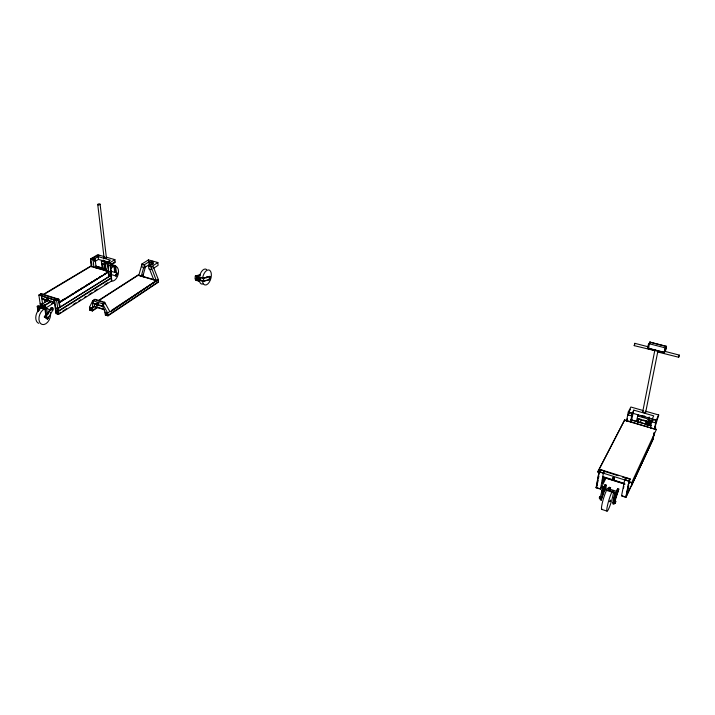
<?xml version="1.0" encoding="UTF-8"?>
<svg xmlns="http://www.w3.org/2000/svg" width="715" height="715" viewBox="0 0 715 715"><rect width="100%" height="100%" fill="white"/><g stroke="black" fill="none" stroke-linecap="round" stroke-linejoin="round"><path stroke-width="1.07" d="M616.822 491.554L617.42 489.56M196.589 280.271L196.169 279.163L197.76 278.501L197.608 280.003L197.501 278.43M196.151 280.057L196.312 279.395M206.501 277.786L206.796 276.893L207.368 277M609.672 487.871L609.251 487.201L608.814 488.542M50.837 309.3L51.123 308.514M195.016 279.029L195.32 276.026L200.093 274.712M200.558 274.935L196.393 276.088L203.489 278.09L209.683 276.339L210.326 276.517L210.013 279.502L203.391 281.406L200.486 280.575L198.69 281.093L196.107 280.352L196.419 277.349L198.216 276.848L195.32 276.026M198.69 281.093L199.002 278.072L200.799 277.572L203.703 278.394L210.326 276.517M200.486 280.575L200.799 277.572M203.391 281.406L203.703 278.394M604.13 487.353L604.774 485.843M610.458 500.098L609.841 501.814L610.279 500.849M617.76 489.23L617.769 488.515L616.08 492.867M41.068 306.038L41.193 307.584M41.926 306.199C43.535 306.744 39.781 305.913 42.444 305.716M47.235 299.817L46.377 299.656M46.627 299.737L46.779 299.46M47.181 299.8L46.931 299.943M608.653 488.926L608.84 488.417M609.243 488.676L609.716 487.344L608.858 490.24L609.278 487.55L609.698 487.693M609.779 488.846L609.966 488.211M610.235 487.862L609.824 490.553L610.252 487.523L609.877 488.461M610.047 489.373L610.235 488.863M610.208 488.989L610.396 488.354M96.239 304.241L96.686 303.634L96.757 304.483M96.534 304.063L97.177 305.082M96.534 304.358L98.107 303.017L98.277 304.474L96.793 304.956M96.999 303.884C98.759 304.849 95.131 304.581 98.107 303.017M196.759 279.163C196.991 280.611 196.625 278.475 196.071 279.565M599.849 472.785L597.803 471.694L624.678 419.902L656.433 429.59M606.106 477.861L600.475 489.14L596.104 487.728L598.357 475.189L599.376 473.214M596.31 487.791L599.179 471.882L600.385 469.549L630.103 478.898L628.297 484.681L629.915 481.767M597.74 482.402L598.124 480.274M598.509 478.156L598.893 476.038M600.082 471.23L600.385 469.549M600.26 471.989L600.645 469.871L604.112 470.962L603.719 473.08M600.475 489.14L603.389 473.214L604.586 470.872M602.361 480.498L602.745 478.38M603.353 477.602L602.28 483.447L605.283 477.504M604.881 489.632L601.27 500.151L600.216 499.803L600.028 498.471L602.799 486.915L616.67 491.366L615.204 498.954L614.131 498.605L614.507 496.684M601.994 491.232L602.799 486.915M601.27 500.151L603.102 489.283L614.855 493.073L612.773 502.627L612.916 503.959L613.979 504.307L616.67 491.366M603.523 489.06L602.459 494.816L606.141 484.797L605.605 487.532M609.806 488.729L609.395 490.41L609.975 489.221M613.139 477.182L612.219 479.944L613.559 477.316C611.495 483.885 613.676 476.619 612.844 479.229M597.731 472.115L624.678 419.902M613.488 478.791L613.175 480.248L614.516 477.62L613.631 480.391L613.917 478.925M626.581 420.912L628.288 411.992L630.862 407.023L643.178 410.544M627.001 421.001L627.421 418.847L626.403 420.822M627.055 420.929L627.466 418.749M628.235 414.977L628.7 412.537L631.676 413.395L631.202 415.835L628.235 414.977L629.522 412.492M614.873 494.753L615.249 492.832M630.523 422.065L632.248 413.127L633.785 410.133L653.716 415.844L652.259 418.892L650.409 427.865M604.997 485.628L605.087 484.457L603.701 487.782M631.13 422.199L633.785 410.133M648.344 344.88L647.62 348.571L664.271 352.915L665.719 350.073L666.487 346.373L649.864 342.083L648.344 344.88L650.069 342.136L649.703 343.861L665.888 348.044M648.55 344.934L647.897 348.276L664.128 352.504L664.825 349.152L666.273 346.319L665.549 349.841M636.413 421.287L638.129 414.575M649.497 343.924L649.864 342.083M637.324 421.957L638.146 418.516L641.856 419.589M637.816 422.538L638.575 418.668M623.471 488.363L623.891 486.236M625.285 479.917L625.652 478.058L622.47 477.057M625.67 480.006L626.09 477.879L629.62 478.987L628.986 482.187M637.798 421.814L638.424 418.632M638.066 421.913L638.701 418.722M642.687 411.885L654.913 349.867M625.813 477.549L624.678 479.926L621.523 495.924L625.777 497.291L628.977 481.284L630.103 478.898M628.512 484.752L625.991 497.363L653.108 439.01M627.77 490.562L628.744 485.664M645.663 412.323L657.782 351.682M634.786 344.165L634.831 343.325L634.214 345.649L654.976 350.645M628.44 481.821L631.613 482.822L628.521 481.392M646.029 424.487L646.619 421.555L637.896 419.026M646.887 425.443L649.175 416.97L647.477 425.345M648.568 424.951L649.22 421.752M649.041 423.977L649.479 421.841M664.271 352.915L665.03 349.206L666.487 346.373M649.533 425.345L650.847 420.25L647.969 419.419M649.783 425.425L650.847 420.25M652.169 421.904L652.679 419.446L655.709 420.322L655.199 422.78L652.169 421.904L653.385 419.365M658.703 414.977L656.299 420.054L654.422 429.036L658.703 414.977L645.27 411.143M654.377 432.968L653.072 439.171L631.229 486.182L653.099 438.947M653.126 437.812L654.252 432.396M654.457 432.45L652.867 439.055M655.137 429.206L655.387 426.98M655.217 428.946L655.637 426.935L654.654 429.027M609.269 488.56L608.429 490.106L609.019 488.908M612.415 479.095L612.532 478.701M104.488 302.659L102.71 303.812L92.727 300.657L92.414 310.954L89.84 310.149L89.491 307.28L92.727 300.657L94.898 299.263L104.649 302.275L109.797 311.552L107.652 312.982L105.034 312.16L102.826 306.583L102.495 303.678L104.649 302.275L104.873 304.206M94.836 303.964L94.228 306.69L92.065 308.085L89.491 307.28M617.411 490.132L616.884 491.589M657.782 350.815L657.63 351.959L678.696 357.25L679.25 355.096L664.548 351.253M609.055 488.184L608.957 488.023M609.484 488.327L609.386 488.157M613.407 479.273L613.354 479.738L613.533 478.889M613.836 479.408L613.774 479.872L613.962 479.023M43.329 306.449C42.82 308.514 45.501 306.494 43.981 305.841M143.349 276.839L143.179 274.998L145.637 266.248L146.378 266.454M599.706 497.408C600.475 494.405 598.571 499.32 599.528 497.908M138.755 275.525L141.749 264.997M609.752 488.649L609.913 488.113M612.791 479.148L613.559 477.316M610.172 488.783L610.342 488.256M115.616 275.901L116.223 276.079L117.117 273.13L116.366 272.898L115.616 265.757L111.254 264.496M617.215 491.259L617.385 490.731M610.306 488.595L610.673 487.657L610.199 488.041M613.443 479.13L614.096 477.486M613.872 479.273L614.516 477.62M46.421 299.505L46.573 300.532L47.619 299.889M41.425 305.984L41.506 307.691M615.204 498.954L618.832 488.854L614.972 501.376M614.131 498.605L614.668 497.032M657.934 351.351L657.63 351.959M634.527 345.05L634.214 345.649M664.172 352.325L665.951 347.892M649.756 343.709L647.933 348.098L664.378 352.379M631.613 482.822L656.513 429.188M625.777 497.291L630.612 486.897M629.62 478.987L628.7 480.954L625.16 479.837L626.09 477.879M655.199 422.78L655.995 421.081M604.112 470.962L603.12 472.883L599.653 471.793L600.645 469.871M596.104 487.728L597.517 484.958M629.129 411.706L630.416 409.23M96.57 303.955L97.043 303.83L96.945 304.939M46.663 299.639L47.977 298.62L48.441 300.157L42.382 303.982L40.317 303.321L40.675 305.689L42.56 304.536M46.976 299.737L48.227 298.7M38.556 311.114L37.966 307.244L44.956 309.488L45.957 316.289L45.268 317.487L47.565 319.221L52.874 310.051A1.662 1.081 -70.4 0 0 52.865 307.87A1.662 1.081 -70.4 0 0 51.23 308.496L50.595 308.299L46.949 314.582L47.583 314.788L51.23 308.496M47.565 319.221L45.903 317.692L46.591 316.495L45.483 308.969L37.225 306.315L38.038 311.669M42.525 307.968L43.633 306.065A1.653 1.081 -70.3 0 1 45.277 305.439A1.653 1.081 -70.3 0 1 45.295 307.62L44.661 307.414A1.653 1.081 -70.3 0 0 44.848 307.03M110.459 272.451C112.684 271.307 109.315 275.114 110.682 275.606M197.76 278.501L196.169 279.163M96.355 303.786L97.517 302.838L97.687 304.286L96.203 304.769M41.72 306.02L42.212 305.537M679.25 355.096L678.58 357.42M45.108 317.12C43.392 318.238 44.813 314.377 45.402 316.343M97.517 302.838L96.087 303.75L96.588 304.894M111.236 264.273L110.718 264.3M47.145 300.711L46.52 299.379L47.655 298.521L46.171 299.424L46.707 300.577M107.715 315.53L107.447 313.161L105.293 312.482L105.57 314.859L107.715 315.53L158.23 281.817L158.042 279.538M105.034 312.16L105.364 315.038L107.974 315.86L158.471 282.121L158.247 279.359L153.153 266.454L151.222 267.696L151.392 269.68L148.854 268.956L148.613 266.15L153.439 263.057L149.024 261.815L144.189 264.899L141.668 264.175L141.928 266.981L144.439 267.696L149.265 264.604L151.026 265.104M111.62 310.337L126.215 300.64M126.77 300.327L132.606 296.394M133.204 296.046L138.996 292.149M139.64 291.765L158.247 279.359M156.889 280.495L110.494 311.651L156.889 280.495L138.049 275.034L98.402 300.541M105.364 315.038L107.402 313.635M94.657 306.467L91.869 308.272L89.75 307.602L90.036 309.961L92.155 310.632L97.723 307.012M92.414 310.954L97.973 307.334M143.179 274.998L141.248 276.249L143.697 267.481L145.637 266.248M153.314 268.429L158.104 265.337L157.872 262.539L148.443 259.894L141.668 264.175M98.277 304.474L97.052 304.983M141.123 276.383L142.982 275.177L143.116 276.687M89.84 310.149L92.825 308.156M98.438 300.827L138.075 275.311L156.916 280.772M148.613 266.15L151.151 266.874L157.872 262.539M58.192 313.957L57.888 311.803L55.985 311.186L56.288 313.349L58.192 313.957L60.998 312.196M62.866 311.016L66.611 308.657M73.153 304.536L75.951 302.767M78.757 301.006L80.625 299.826M84.37 297.467L86.238 296.296M89.044 294.526L91.842 292.757M94.648 290.996L97.455 289.226M104.926 284.516L107.733 282.747M58.567 314.421L56.36 298.459L54.081 299.853L56.02 313.599L58.567 314.421L111.817 280.834L109.86 262.709L98.438 259.42L95.381 261.243M111.218 275.293L57.566 308.835L55.466 308.165L55.806 310.542L57.897 311.213L111.272 277.76L111.031 275.472M111.522 278.064L58.156 311.543L55.618 310.721L58.621 308.782M56.288 313.349L58.156 312.169M102.79 268.214L102.272 263.88L104.31 264.014M107.429 262.235L105.9 263.165L107.768 263.701L109.297 262.771L107.429 262.235L109.073 276.517L59.89 307.2L59.184 302.132L63.867 299.236M71.33 294.625L73.198 293.472M75.987 291.756L78.775 290.031M80.634 288.878L82.493 287.725M85.291 286L88.079 284.284M89.938 283.131L92.727 281.406M94.586 280.253L97.383 278.528M99.242 277.384L102.031 275.659M103.889 274.506L107.616 272.209M59.211 302.275L96.328 279.297M98.223 278.126L102.022 275.776M103.925 274.605L107.715 272.254M109.198 271.494L59.997 302.222L109.198 271.494L90.76 266.096L41.363 295.572L39.477 294.982L41.193 293.945L43.088 294.544M102.218 268.295L101.369 261.279L103.389 260.037M51.543 303.866L53.428 302.704M45.206 308.442L54.099 302.811M45.483 308.969L46.627 308.263L47.583 314.788M110.271 265.104L114.641 266.364L115.616 265.757M54.313 299.987L54.653 302.382L41.979 298.37L41.631 295.983L54.313 299.987L56.19 298.834L56.413 300.434M58.487 299.308L56.61 300.461L54.501 299.8L55.636 307.781L57.727 308.451L59.595 307.289L58.487 299.308L56.378 298.647L54.501 299.8M60.015 307.236L58.916 299.263L56.637 300.657L38.869 295.054L40.487 305.868L42.382 304.715M110.655 264.568L114.856 261.994M43.678 305.77L51.239 301.149M42.989 306.672L51.48 301.48M110.164 265.524L115.204 262.432L114.909 259.634L106.294 257.177M37.225 306.315L38.378 305.618L41.148 306.512M47.869 299.969L46.457 300.497M114.909 259.634L107.822 263.951L105.337 263.227L106.267 271.629M105.337 263.227L110.423 260.153L98.125 256.622L93.004 259.67L90.555 258.955L91.457 266.632M44.223 300.479L46.225 299.379M109.198 276.553L107.724 262.432L109.413 261.413M43.687 294.473L41.39 295.849L42.846 305.68M42.927 295.072L90.787 266.373L109.225 271.772M38.869 295.054L41.166 293.677L58.916 299.263M93.853 266.981L92.959 258.178L97.213 255.666M94.496 258.508L92.95 259.429L91.118 258.893L92.655 257.981L94.496 258.508L94.863 261.699M90.555 258.955L97.714 254.728L104.247 256.587M96.829 304.456L96.257 304.188M96.471 304.805L97.687 304.286M47.172 300.666L48.441 300.157M47.583 300.675L47.029 300.675M209.075 278.323L209.951 278.072M196.107 280.352L197.903 279.851M198.841 279.583L200.638 279.073M41.792 305.341L41.086 305.457L40.782 306.494M51.131 309.854L51.918 308.496M650.015 342.235L666.228 346.409M634.831 343.325L649.229 347.061M210.013 279.502L203.176 281.093L200.137 280.235M152.867 263.853L148.684 262.673L148.443 259.894M196.419 277.349L199.002 278.072M98.062 255.157L99.886 255.684M628.288 411.992L632.248 413.127M633.15 413.386L652 418.811M652.259 418.892L656.299 420.054M92.959 258.178L94.791 258.705M107.724 262.432L109.583 262.968M101.369 261.279L106.106 262.646M637.458 415.924L648.192 419.017M648.451 420.688L650.373 421.242M105.069 264.237L105.865 264.47M109.315 265.488L114.105 266.874L114.686 272.379L115.294 272.558L114.641 266.364M643.143 419.964L646.869 421.037M102.272 263.88L105.874 264.925M630.603 419.66L651.463 425.72L631.542 420.045M106.178 269.099L95.846 266.177L106.07 269.162M624.606 420.313L647.942 427.114M650.06 427.74L655.369 429.286M110.432 271.092A1.555 0.947 -73.4 0 1 110.682 271.119L111.29 271.298A1.555 0.947 -73.4 0 0 110.521 271.53M116.509 272.951L117.117 273.13M102.54 302.052L94.738 299.648L92.95 300.792L93.236 303.169L102.987 306.208L102.71 303.812M110.387 274.265L116.223 276.079M93.075 303.553L102.826 306.583M115.562 274.256L116.447 274.533M94.094 306.252L104.327 309.443M94.13 306.538L104.354 309.729M110.682 271.119L115.294 272.558M44.571 295.179L55.135 298.504M604.425 471.373L618.225 475.716M599.179 471.882L628.977 481.284M597.803 471.694L599.921 472.365M41.819 298.745L54.492 302.767M602.772 476.592L624.007 483.322M602.709 476.923L624.776 483.957M604.881 477.826L624.91 484.171M47.279 300.756L46.609 299.844M42.48 305.823L42.9 307.075L41.765 307.772L41.336 306.52M43.633 306.065L43.007 305.868A1.653 1.081 -70.3 0 1 44.124 305.037A1.653 1.081 -70.3 0 1 44.956 305.814M604.381 485.816L605.435 486.155M617.09 489.891L618.153 490.231M52.874 310.051L52.24 309.845A1.662 1.081 -70.4 0 0 52.535 308.245M41.014 306.422L40.934 307.504M46.627 308.263L42.65 306.985L42.248 305.484M602.2 488.095L616.089 492.572M596.784 487.701L599.358 488.533M622.005 495.835L625.5 496.961M45.957 316.289L46.591 316.495M600.591 496.827L601.646 497.166M613.336 500.974L614.4 501.322M45.268 317.487L45.903 317.692M600.028 498.471L601.083 498.811M612.773 502.627L613.836 502.976M601.726 509.375L607.026 511.127M151.106 262.101L152.036 262.36A1.189 0.527 -4 0 0 153.376 261.735A1.189 0.527 -4 0 0 151.929 261.324A1.189 0.527 -4 0 0 151.097 262.092M41.121 306.404L41.488 305.421L42.131 305.618M102.495 303.678L107.652 312.982L107.974 315.86M96.364 304.76L96.257 304.09M156.335 280.629L151.151 266.874M149.596 269.171L153.805 279.896M110.655 272.031L110.512 273.094L110.628 272.093M111.906 263.522L112.049 264.729L111.066 265.328L110.95 264.219M39.262 307.504L39.691 310.399M41.166 293.677L41.497 296.001M42.382 303.982L42.614 305.555M44.419 299.469L44.848 302.409M57.566 308.835L57.897 311.213M91.869 308.272L92.155 310.632M104.05 265.56L104.247 267.24M100.109 204.231L106.446 258.169M97.74 204.481L104.149 258.446M104.462 264.076L105.078 269.269M91.618 263.156L91.869 265.283M90.671 258.991L91.583 266.668M96.194 268.295L95.059 258.446L92.61 257.74L92.905 260.108M97.848 302.937L98.018 304.393M110.459 265.81L111.057 271.021M98.125 256.622L98.438 259.42M107.375 261.994L107.581 263.871M110.7 264.148L110.825 265.256M111.245 278.323L111.477 280.396M115.419 269.492L115.642 271.646M144.189 264.899L144.439 267.696M149.024 261.815L149.265 264.604M106.231 257.4A1.198 0.518 -5.1 0 1 106.276 257.981A1.198 0.518 -5.1 0 1 105.069 258.303L104.158 258.044A1.198 0.518 -5.1 0 1 104.846 257.32M105.373 261.1A1.198 0.518 -5.1 0 1 104.399 260.573M645.279 411.545A1.564 0.813 11.9 0 1 645.708 412.403A1.564 0.813 11.9 0 1 644.635 412.841L643.16 412.43A1.564 0.813 11.9 0 1 643.107 411.232M644.662 415.978A1.564 0.822 12 0 1 642.812 415.853M612.844 490.606A10.796 1.385 -73.4 0 1 613.47 491.017M613.452 492.224A10.796 1.385 -73.4 0 1 611.647 500.572M611.379 501.465A10.796 1.385 -73.4 0 1 607.276 511.082A10.796 1.385 -73.4 0 1 607.92 503.619A10.796 1.385 -73.4 0 1 612.237 491.455M602.173 509.178A10.77 1.439 -73.4 0 1 602.155 503.61A10.77 1.439 -73.4 0 1 606.15 491.223M644.742 416.434A1.51 0.804 12 0 1 643.965 417.283A1.51 0.804 12 0 1 642.115 416.747A1.51 0.804 12 0 1 642.249 415.719M640.229 422.753A9.742 1.189 -73.9 0 1 641.632 419.491M645.145 424.183A9.76 1.144 -73.9 0 1 646.53 420.912M114.57 266.195A7.695 4.674 -73.4 0 1 118.252 274.095A7.695 4.674 -73.4 0 1 111.334 281.049M110.807 268.76A7.695 4.674 -73.4 0 1 113.274 266.579M106.767 261.35A1.153 0.509 -5.5 0 1 106.276 262.012A1.153 0.509 -5.5 0 1 104.81 262.012A1.153 0.509 -5.5 0 1 104.801 261.359M46.278 308.514A8.339 5.425 -69.8 0 1 49.836 310.757M50.416 312.392A8.339 5.425 -69.8 0 1 45.814 323.779A8.339 5.425 -69.8 0 1 38.95 319.462A8.339 5.425 -69.8 0 1 44.759 308.835M43.115 307.504A8.321 5.443 -69.8 0 1 45.742 308.505M38.771 323.35A8.321 5.443 -69.8 0 1 35.938 315.735A8.321 5.443 -69.8 0 1 41.595 307.808M50.595 308.299A1.662 1.081 -70.4 0 1 52.418 307.915M151.33 264.881A1.189 0.527 -4 0 1 151.696 264.237A1.189 0.527 -4 0 1 153.144 264.157M202.971 283.998A7.749 4.111 -74.4 0 1 199.521 281.388M199.655 275.838A7.749 4.111 -74.4 0 1 206.608 269.519M202.524 278.725A7.758 4.093 -74.4 0 1 209.477 270.181A7.758 4.093 -74.4 0 1 209.155 282.362A7.758 4.093 -74.4 0 1 202.47 280.62M605.185 487.693L605.784 485.834L605.185 487.693M615.141 503.378L615.785 501.483L615.141 503.378M617.885 491.768L618.529 489.891L617.885 491.768M209.718 278.51C210.523 280.575 210.8 275.847 209.718 278.51M116.125 274.632C116.938 276.893 117.412 272.084 116.125 274.632M43.901 306.86C44.732 309.407 45.501 304.215 43.901 306.86M47.422 317.621C48.254 320.168 49.022 314.949 47.422 317.621M51.489 309.291C52.311 311.847 53.089 306.637 51.489 309.291M47.199 299.916C47.512 301.292 48.155 298.539 47.092 299.996M97.115 304.241L97.115 304.241M196.705 280.262L196.232 280.146L196.705 280.262M98.17 204.776A1.189 0.474 -4.8 0 0 100.1 204.356A1.189 0.474 -4.8 0 0 98.518 203.945A1.189 0.474 -4.8 0 0 98.17 204.776"/></g></svg>
